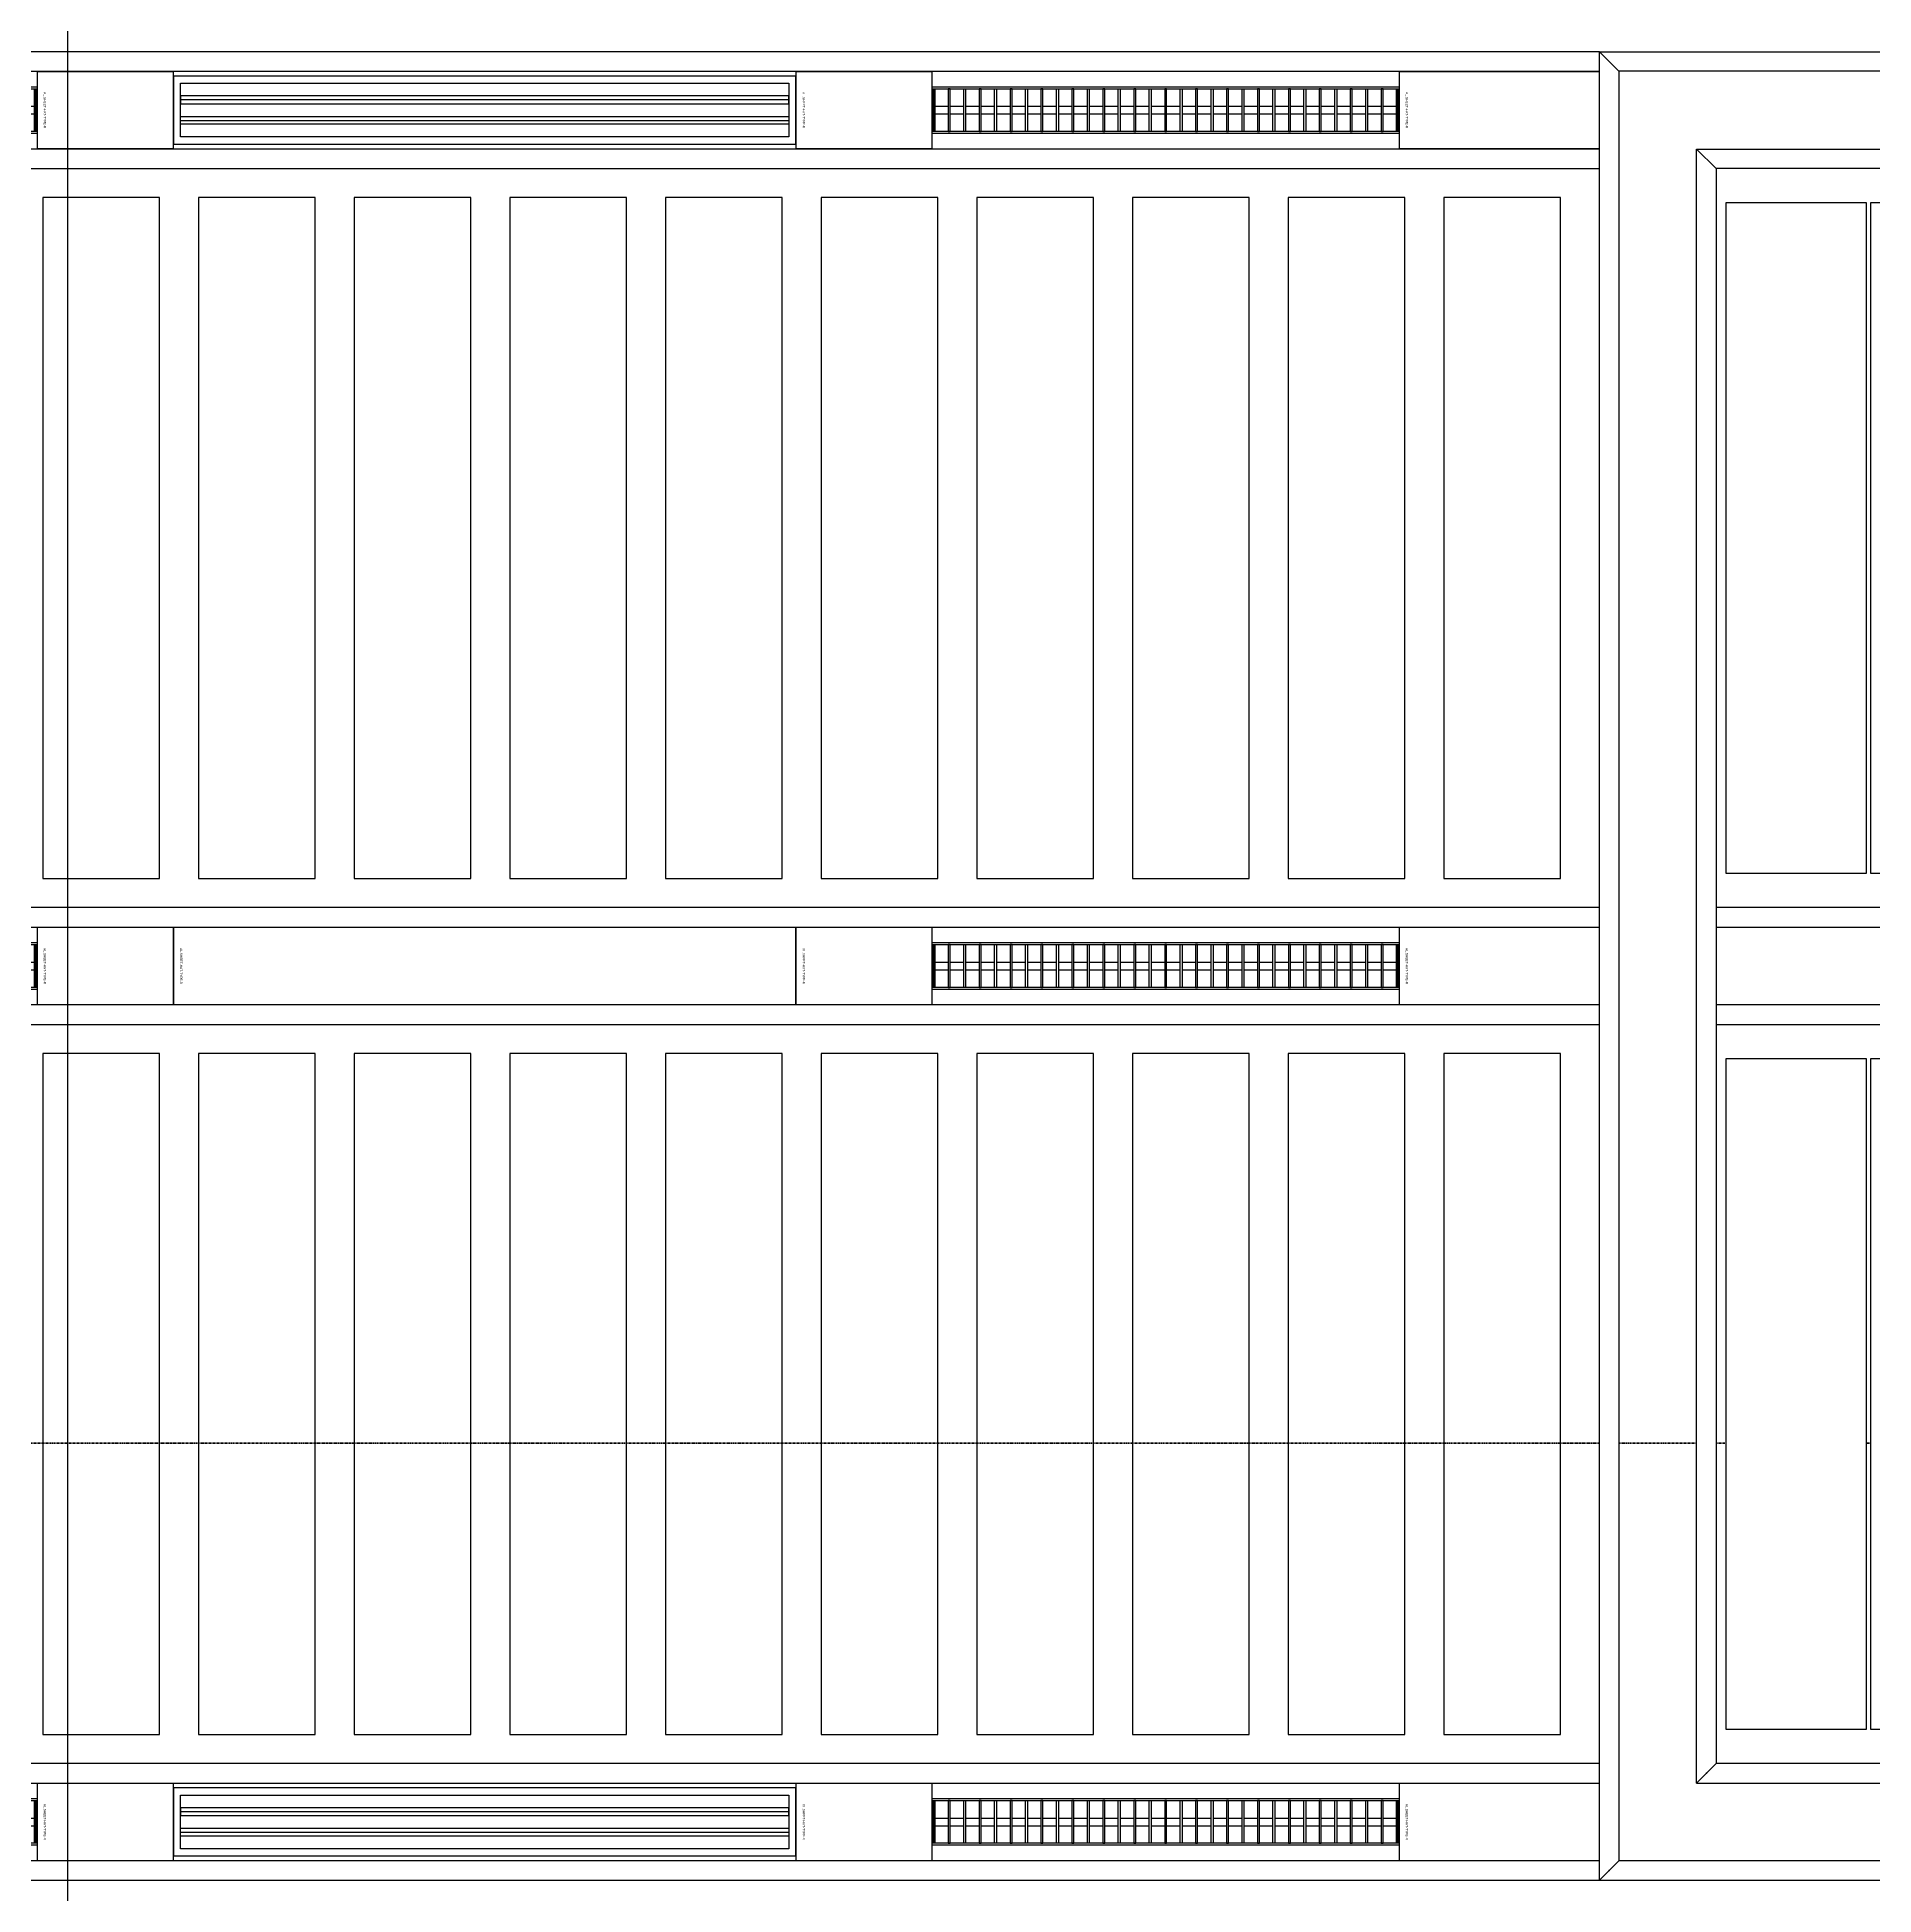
# Model space of a CAD drawing. Header units: millimetres. Extents: x -794334 to -714814, y -17806 to 22403.
# Drawn here: x -772646 to -767926, y -2759 to 2016 of the extents above; entities that cross this region are included whole.
import ezdxf
from ezdxf.enums import TextEntityAlignment as Align
from ezdxf.xclip import XClip

# ---------------------------------------------------------------- set-up
doc = ezdxf.new("R2010")
doc.units = ezdxf.units.MM
doc.header["$XCLIPFRAME"] = 0
doc.linetypes.add('DPA_Grid _ Level 100', pattern=[10, 5.5, -1.6, 1.3, -1.6])
for name, color, linetype in [('000 - WIPEOUT', 250, 'Continuous'), ('001 - ASCESSORIES', 251, 'Continuous'), ('A04_TUBE SERIES', 2, 'Continuous'), ('A11_ALU.SOLID SHEET', 2, 'Continuous')]:
    doc.layers.add(name, color=color, linetype=linetype)
doc.layers.add('A-ANNO-NOTE', color=3, linetype='Continuous', lineweight=25)
doc.layers.add('G-ANNO-SECL', color=3, linetype='Continuous', lineweight=9)

# ---------------------------------------------------------------- blocks, each defined once
blk = doc.blocks.new('*U1075')
at = {"layer": 'A11_ALU.SOLID SHEET', "color": 0}
blk.add_lwpolyline([(514.5, -98.8), (514.5, 98.8), (0, 98.8), (0, -98.8)], close=True, dxfattribs=at)
at = {"layer": 'Defpoints', "color": 250}
blk.add_point((0, 0), dxfattribs=at)
blk.add_text('AL.SHEET-HAT-TYPE-R', height=6, rotation=270, dxfattribs=at).set_placement((15, 0), align=Align.BOTTOM_CENTER)
blk = doc.blocks.new('*U1050')
at = {"layer": '001 - ASCESSORIES', "color": 0, "linetype": 'ByBlock'}
blk.add_lwpolyline([(800, 87.5), (-800, 87.5), (-800, -87.5), (800, -87.5)], close=True, dxfattribs=at)
at = {"layer": '001 - ASCESSORIES', "linetype": 'ByBlock'}
for points in [[(-781.5, 69), (781.5, 69), (781.5, -69), (-781.5, -69)], [(781.5, 36.3), (-781.5, 36.3), (-781.5, 16.3), (781.5, 16.3)], [(-781.5, -16.3), (781.5, -16.3), (781.5, -36.3), (-781.5, -36.3)]]:
    blk.add_lwpolyline(points, close=True, dxfattribs=at)
for points in [[(781.5, 26.3), (-781.5, 26.3)], [(-781.5, -26.3), (781.5, -26.3)]]:
    blk.add_lwpolyline(points, dxfattribs=at)
blk = doc.blocks.new('*U1048')
at = {"layer": 'A11_ALU.SOLID SHEET', "color": 0}
blk.add_lwpolyline([(350, -98.8), (350, 98.8), (0, 98.8), (0, -98.8)], close=True, dxfattribs=at)
at = {"layer": 'Defpoints', "color": 250}
blk.add_point((0, 0), dxfattribs=at)
blk.add_text('AL.SHEET-HAT-TYPE-R', height=6, rotation=270, dxfattribs=at).set_placement((15, 0), align=Align.BOTTOM_CENTER)
blk = doc.blocks.new('*U1077')
blk.add_attdef('EXTR.OVL-LENGTH_', (-25, -59.1), '', height=5)
blk.add_wipeout([(-25, 0), (25, 0), (25, 9301.5), (-25, 9301.5)]).dxf.layer = '000 - WIPEOUT'
at = {"layer": 'A04_TUBE SERIES', "color": 0}
blk.add_lwpolyline([(-25, 0), (25, 0), (25, 9301.5), (-25, 9301.5)], close=True, dxfattribs=at)
blk = doc.blocks.new('*U1078')
blk.add_attdef('EXTR.OVL-LENGTH_', (-25, -59.1), '', height=5)
blk.add_wipeout([(-25, 0), (25, 0), (25, 9301.5), (-25, 9301.5)]).dxf.layer = '000 - WIPEOUT'
at = {"layer": 'A04_TUBE SERIES', "color": 0}
blk.add_lwpolyline([(-25, 0), (25, 0), (25, 9301.5), (-25, 9301.5)], close=True, dxfattribs=at)
blk = doc.blocks.new('*U1037')
at = {"color": 1}
blk.add_wipeout([(600, -60), (-600, -60), (-600, 60), (600, 60)], dxfattribs=at).dxf.layer = '000 - WIPEOUT'
at = {"layer": '001 - ASCESSORIES', "color": 0}
blk.add_lwpolyline([(600, -60), (-600, -60), (-600, 60), (600, 60)], close=True, dxfattribs=at)
at = {"layer": '001 - ASCESSORIES'}
for points in [[(-593.5, -55), (-598.5, -55), (-598.5, 55), (-593.5, 55)], [(595, -55), (-595, -55), (-595, 55), (595, 55)], [(-558.8, -55), (-553.8, -55), (-553.8, 55), (-558.8, 55)], [(-514, -55), (-519, -55), (-519, 55), (-514, 55)], [(-479.3, -55), (-474.3, -55), (-474.3, 55), (-479.3, 55)], [(-434.6, -55), (-439.6, -55), (-439.6, 55), (-434.6, 55)], [(-399.8, -55), (-394.8, -55), (-394.8, 55), (-399.8, 55)], [(-355.1, -55), (-360.1, -55), (-360.1, 55), (-355.1, 55)], [(-320.4, -55), (-315.4, -55), (-315.4, 55), (-320.4, 55)], [(-275.6, -55), (-280.6, -55), (-280.6, 55), (-275.6, 55)], [(-240.9, -55), (-235.9, -55), (-235.9, 55), (-240.9, 55)], [(-196.2, -55), (-201.2, -55), (-201.2, 55), (-196.2, 55)], [(-161.4, -55), (-156.4, -55), (-156.4, 55), (-161.4, 55)], [(-116.7, -55), (-121.7, -55), (-121.7, 55), (-116.7, 55)], [(-82, -55), (-77, -55), (-77, 55), (-82, 55)], [(-37.2, -55), (-42.2, -55), (-42.2, 55), (-37.2, 55)], [(-2.5, -55), (2.5, -55), (2.5, 55), (-2.5, 55)], [(42.2, -55), (37.2, -55), (37.2, 55), (42.2, 55)], [(77, -55), (82, -55), (82, 55), (77, 55)], [(121.7, -55), (116.7, -55), (116.7, 55), (121.7, 55)], [(156.4, -55), (161.4, -55), (161.4, 55), (156.4, 55)], [(201.2, -55), (196.2, -55), (196.2, 55), (201.2, 55)], [(235.9, -55), (240.9, -55), (240.9, 55), (235.9, 55)], [(280.6, -55), (275.6, -55), (275.6, 55), (280.6, 55)], [(315.4, -55), (320.4, -55), (320.4, 55), (315.4, 55)], [(360.1, -55), (355.1, -55), (355.1, 55), (360.1, 55)], [(394.8, -55), (399.8, -55), (399.8, 55), (394.8, 55)], [(439.6, -55), (434.6, -55), (434.6, 55), (439.6, 55)], [(474.3, -55), (479.3, -55), (479.3, 55), (474.3, 55)], [(519, -55), (514, -55), (514, 55), (519, 55)], [(553.8, -55), (558.8, -55), (558.8, 55), (553.8, 55)], [(598.5, -55), (593.5, -55), (593.5, 55), (598.5, 55)]]:
    blk.add_lwpolyline(points, close=True, dxfattribs=at)
for points in [[(-593.5, 10), (-558.8, 10)], [(-553.8, 10), (-519, 10)], [(-514, 10), (-479.3, 10)], [(-474.3, 10), (-439.6, 10)], [(-434.6, 10), (-399.8, 10)], [(-394.8, 10), (-360.1, 10)], [(-355.1, 10), (-320.4, 10)], [(-315.4, 10), (-280.6, 10)], [(-275.6, 10), (-240.9, 10)], [(-235.9, 10), (-201.2, 10)], [(-196.2, 10), (-161.4, 10)], [(-156.4, 10), (-121.7, 10)], [(-116.7, 10), (-82, 10)], [(-77, 10), (-42.2, 10)], [(-37.2, 10), (-2.5, 10)], [(2.5, 10), (37.2, 10)], [(42.2, 10), (77, 10)], [(82, 10), (116.7, 10)], [(121.7, 10), (156.4, 10)], [(161.4, 10), (196.2, 10)], [(201.2, 10), (235.9, 10)], [(240.9, 10), (275.6, 10)], [(280.6, 10), (315.4, 10)], [(320.4, 10), (355.1, 10)], [(360.1, 10), (394.8, 10)], [(399.8, 10), (434.6, 10)], [(439.6, 10), (474.3, 10)], [(479.3, 10), (514, 10)], [(519, 10), (553.8, 10)], [(558.8, 10), (593.5, 10)], [(-593.5, -10), (-558.8, -10)], [(-553.8, -10), (-519, -10)], [(-514, -10), (-479.3, -10)], [(-474.3, -10), (-439.6, -10)], [(-434.6, -10), (-399.8, -10)], [(-394.8, -10), (-360.1, -10)], [(-355.1, -10), (-320.4, -10)], [(-315.4, -10), (-280.6, -10)], [(-275.6, -10), (-240.9, -10)], [(-235.9, -10), (-201.2, -10)], [(-196.2, -10), (-161.4, -10)], [(-156.4, -10), (-121.7, -10)], [(-116.7, -10), (-82, -10)], [(-77, -10), (-42.2, -10)], [(-37.2, -10), (-2.5, -10)], [(2.5, -10), (37.2, -10)], [(42.2, -10), (77, -10)], [(82, -10), (116.7, -10)], [(121.7, -10), (156.4, -10)], [(161.4, -10), (196.2, -10)], [(201.2, -10), (235.9, -10)], [(240.9, -10), (275.6, -10)], [(280.6, -10), (315.4, -10)], [(320.4, -10), (355.1, -10)], [(360.1, -10), (394.8, -10)], [(399.8, -10), (434.6, -10)], [(439.6, -10), (474.3, -10)], [(479.3, -10), (514, -10)], [(519, -10), (553.8, -10)], [(558.8, -10), (593.5, -10)]]:
    blk.add_lwpolyline(points, dxfattribs=at)
blk = doc.blocks.new('*U1063')
at = {"layer": 'A11_ALU.SOLID SHEET', "color": 0}
blk.add_lwpolyline([(1600, -98.8), (1600, 98.8), (0, 98.8), (0, -98.8)], close=True, dxfattribs=at)
at = {"layer": 'Defpoints', "color": 250}
blk.add_point((0, 0), dxfattribs=at)
blk.add_text('AL.SHEET-HAT-TYPE-R', height=6, rotation=270, dxfattribs=at).set_placement((15, 0), align=Align.BOTTOM_CENTER)
blk = doc.blocks.new('*U1079')
blk.add_attdef('EXTR.OVL-LENGTH_', (-25, -59.1), '', height=5)
blk.add_wipeout([(-25, 0), (25, 0), (25, 9301.5), (-25, 9301.5)]).dxf.layer = '000 - WIPEOUT'
at = {"layer": 'A04_TUBE SERIES', "color": 0}
blk.add_lwpolyline([(-25, 0), (25, 0), (25, 9301.5), (-25, 9301.5)], close=True, dxfattribs=at)
blk = doc.blocks.new('*U1273')
at = {"color": 3}
for points in [[(-875, -650), (875, -650), (875, -950), (-875, -950)], [(-875, -1050), (875, -1050), (875, -1350), (-875, -1350)], [(-875, -1450), (875, -1450), (875, -1750), (-875, -1750)], [(-875, -1850), (875, -1850), (875, -2150), (-875, -2150)], [(-875, -2250), (875, -2250), (875, -2550), (-875, -2550)], [(-875, -2650), (875, -2650), (875, -2950), (-875, -2950)], [(-875, -3050), (875, -3050), (875, -3350), (-875, -3350)], [(-875, -3450), (875, -3450), (875, -3750), (-875, -3750)], [(-875, -3850), (875, -3850), (875, -4150), (-875, -4150)], [(-875, -4250), (875, -4250), (875, -4550), (-875, -4550)]]:
    blk.add_wipeout(points, dxfattribs=at).dxf.layer = '000 - WIPEOUT'
at = {"layer": 'A11_ALU.SOLID SHEET', "color": 0, "linetype": 'ByBlock'}
for points in [[(-875, -950), (875, -950), (875, -650), (-875, -650)], [(-875, -1350), (875, -1350), (875, -1050), (-875, -1050)], [(-875, -1750), (875, -1750), (875, -1450), (-875, -1450)], [(-875, -2150), (875, -2150), (875, -1850), (-875, -1850)], [(-875, -2550), (875, -2550), (875, -2250), (-875, -2250)], [(-875, -2950), (875, -2950), (875, -2650), (-875, -2650)], [(-875, -3350), (875, -3350), (875, -3050), (-875, -3050)], [(-875, -3750), (875, -3750), (875, -3450), (-875, -3450)], [(-875, -4150), (875, -4150), (875, -3850), (-875, -3850)], [(-875, -4550), (875, -4550), (875, -4250), (-875, -4250)]]:
    blk.add_lwpolyline(points, close=True, dxfattribs=at)
blk = doc.blocks.new('*U1630')
for name, p in [('*U1048', (-27964.5, -1750.5)), ('*U1050', (-26814.5, -1750.5)), ('*U1048', (-26014.5, -1750.5)), ('*U1075', (-24464.5, -1750.5)), ('*U1048', (-27964.5, -3950.5)), ('*U1063', (-27614.5, -3950.5)), ('*U1048', (-26014.5, -3950.5)), ('*U1075', (-24464.5, -3950.5)), ('*U1048', (-27964.5, -6150.5)), ('*U1050', (-26814.5, -6150.5)), ('*U1048', (-26014.5, -6150.5)), ('*U1075', (-24464.5, -6150.5))]:
    blk.add_blockref(name, p)
at = {"layer": 'A11_ALU.SOLID SHEET', "color": 0, "linetype": 'ByBlock', "rotation": 90}
for p in [(-28600, -2850.5), (-28600, -5050.5)]:
    blk.add_blockref('*U1273', p, dxfattribs=at)
for p in [(-28564.5, -1750.5), (-25064.5, -1750.5), (-28564.5, -3950.5), (-25064.5, -3950.5), (-28564.5, -6150.5), (-25064.5, -6150.5)]:
    blk.add_blockref('*U1037', p)
at = {"layer": 'A04_TUBE SERIES', "color": 0, "linetype": 'ByBlock', "rotation": 270}
for name, p in [('*U1077', (-33251.5, -1625.5)), ('*U1078', (-33251.5, -1875.5)), ('*U1079', (-33251.5, -3825.5)), ('*U1079', (-33251.5, -4075.5)), ('*U1079', (-33251.5, -6025.5)), ('*U1079', (-33251.5, -6275.5))]:
    blk.add_blockref(name, p, dxfattribs=at)
blk = doc.blocks.new('*U1450')
blk.add_attdef('EXTR.OVL-LENGTH_', (-25, -59.1), '', height=5)
blk.add_wipeout([(-25, -25), (25, 25), (25, 13422), (-25, 13472)]).dxf.layer = '000 - WIPEOUT'
at = {"layer": 'A04_TUBE SERIES', "color": 0}
blk.add_lwpolyline([(-25, -25), (25, 25), (25, 13422), (-25, 13472)], close=True, dxfattribs=at)
blk = doc.blocks.new('*U1451')
blk.add_attdef('EXTR.OVL-LENGTH_', (-25, -59.1), '', height=5)
blk.add_wipeout([(-25, -25), (25, 25), (25, 12922), (-25, 12972)]).dxf.layer = '000 - WIPEOUT'
at = {"layer": 'A04_TUBE SERIES', "color": 0}
blk.add_lwpolyline([(-25, -25), (25, 25), (25, 12922), (-25, 12972)], close=True, dxfattribs=at)
blk = doc.blocks.new('*U1454')
blk.add_attdef('EXTR.OVL-LENGTH_', (-25, -59.1), '', height=5)
blk.add_wipeout([(-25, 25), (25, -25), (25, 4175), (-25, 4125)]).dxf.layer = '000 - WIPEOUT'
blk.add_point((0, 0))
at = {"layer": 'A04_TUBE SERIES', "color": 0}
blk.add_lwpolyline([(-25, 25), (25, -25), (25, 4175), (-25, 4125)], close=True, dxfattribs=at)
blk = doc.blocks.new('*U1455')
blk.add_attdef('EXTR.OVL-LENGTH_', (-25, -59.1), '', height=5)
blk.add_wipeout([(-25, 25), (25, -25), (25, 4675), (-25, 4625)]).dxf.layer = '000 - WIPEOUT'
blk.add_point((0, 0))
at = {"layer": 'A04_TUBE SERIES', "color": 0}
blk.add_lwpolyline([(-25, 25), (25, -25), (25, 4675), (-25, 4625)], close=True, dxfattribs=at)
blk = doc.blocks.new('*U1456')
blk.add_attdef('EXTR.OVL-LENGTH_', (-25, -59.1), '', height=5)
blk.add_wipeout([(-25, 0), (25, 0), (25, 12897), (-25, 12897)]).dxf.layer = '000 - WIPEOUT'
at = {"layer": 'A04_TUBE SERIES', "color": 0}
blk.add_lwpolyline([(-25, 0), (25, 0), (25, 12897), (-25, 12897)], close=True, dxfattribs=at)
blk = doc.blocks.new('*U1457')
blk.add_attdef('EXTR.OVL-LENGTH_', (-25, -59.1), '', height=5)
blk.add_wipeout([(-25, 0), (25, 0), (25, 12897), (-25, 12897)]).dxf.layer = '000 - WIPEOUT'
at = {"layer": 'A04_TUBE SERIES', "color": 0}
blk.add_lwpolyline([(-25, 0), (25, 0), (25, 12897), (-25, 12897)], close=True, dxfattribs=at)
blk = doc.blocks.new('*U1524')
at = {"color": 6}
blk.add_point((-37.5, 0), dxfattribs=at)
at = {"color": 3}
blk.add_wipeout([(-862.5, -564), (862.5, -564), (862.5, -924), (-862.5, -924)], dxfattribs=at).dxf.layer = '000 - WIPEOUT'
at = {"layer": 'A11_ALU.SOLID SHEET', "color": 0, "linetype": 'ByBlock'}
blk.add_lwpolyline([(862.5, -924), (-862.5, -924), (-862.5, -564), (862.5, -564)], close=True, dxfattribs=at)
at = {"color": 3}
blk.add_wipeout([(-862.5, -192), (862.5, -192), (862.5, -552), (-862.5, -552)], dxfattribs=at).dxf.layer = '000 - WIPEOUT'
at = {"layer": 'A11_ALU.SOLID SHEET', "color": 0, "linetype": 'ByBlock'}
blk.add_lwpolyline([(862.5, -552), (-862.5, -552), (-862.5, -192), (862.5, -192)], close=True, dxfattribs=at)
at = {"color": 3}
blk.add_wipeout([(-862.5, 180), (862.5, 180), (862.5, -180), (-862.5, -180)], dxfattribs=at).dxf.layer = '000 - WIPEOUT'
at = {"layer": 'A11_ALU.SOLID SHEET', "color": 0, "linetype": 'ByBlock'}
blk.add_lwpolyline([(862.5, -180), (-862.5, -180), (-862.5, 180), (862.5, 180)], close=True, dxfattribs=at)
at = {"color": 3}
blk.add_wipeout([(-862.5, 552), (862.5, 552), (862.5, 192), (-862.5, 192)], dxfattribs=at).dxf.layer = '000 - WIPEOUT'
at = {"layer": 'A11_ALU.SOLID SHEET', "color": 0, "linetype": 'ByBlock'}
blk.add_lwpolyline([(862.5, 192), (-862.5, 192), (-862.5, 552), (862.5, 552)], close=True, dxfattribs=at)
at = {"color": 3}
blk.add_wipeout([(-862.5, 924), (862.5, 924), (862.5, 564), (-862.5, 564)], dxfattribs=at).dxf.layer = '000 - WIPEOUT'
at = {"layer": 'A11_ALU.SOLID SHEET', "color": 0, "linetype": 'ByBlock'}
blk.add_lwpolyline([(862.5, 564), (-862.5, 564), (-862.5, 924), (862.5, 924)], close=True, dxfattribs=at)
blk = doc.blocks.new('A$Ce4e27ef8')
at = {"layer": 'A04_TUBE SERIES', "color": 2, "xscale": -1, "rotation": 90}
for name, p in [('*U1450', (13472, 4675)), ('*U1451', (13222, 4425))]:
    blk.add_blockref(name, p, dxfattribs=at)
at = {"layer": 'A04_TUBE SERIES', "color": 2, "rotation": 90}
for name, p in [('*U1451', (13222, 275)), ('*U1450', (13472, 25))]:
    blk.add_blockref(name, p, dxfattribs=at)
at = {"layer": 'A11_ALU.SOLID SHEET', "linetype": 'ByBlock', "rotation": 90}
for p in [(1249.75, 3450), (1249.75, 1250)]:
    blk.add_blockref('*U1524', p, dxfattribs=at)
at = {"layer": 'A04_TUBE SERIES', "color": 2, "xscale": -1}
for name, p in [('*U1455', (25, 25)), ('*U1454', (275, 275))]:
    blk.add_blockref(name, p, dxfattribs=at)
at = {"layer": 'A04_TUBE SERIES', "color": 2}
for name, p, rotation in [('*U1456', (13197, 2475), 90.0000000000267), ('*U1457', (13197, 2225), 90)]:
    blk.add_blockref(name, p, dxfattribs=dict(at, rotation=rotation))
blk = doc.blocks.new('*U1629')
at = {"layer": 'A11_ALU.SOLID SHEET'}
blk.add_blockref('A$Ce4e27ef8', (-23950, -6300.5), dxfattribs=at)

msp = doc.modelspace()

# ---------------------------------------------------------------- block references
at = {"layer": 'A11_ALU.SOLID SHEET'}
ref = msp.add_blockref('*U1630', (-744681.2, 3579), dxfattribs=at)
XClip(ref).set_block_clipping_path([(-45802.4668593339, -9620.0029952967), (23702.8690583039, 10334.9999958097)])

# ---------------------------------------------------------------- next in the draw order: linework, layer by layer
at = {"layer": 'A-ANNO-NOTE'}
msp.add_line((-772568.1, 3442.4), (-772568.1, -11249.3), dxfattribs=at)
at = {"layer": 'G-ANNO-SECL', "linetype": 'DPA_Grid _ Level 100', "lineweight": 50}
msp.add_line((-792444.1, -1598.3), (-717748.3, -1598.3), dxfattribs=at)

# ---------------------------------------------------------------- next in the draw order: block references
ref = msp.add_blockref('*U1629', (-744681.2, 3579))
XClip(ref).set_block_clipping_path([(-45802.4668593339, -9620.0029952967), (23702.8690583039, 10334.9999958097)])

doc.saveas('drawing.dxf')
